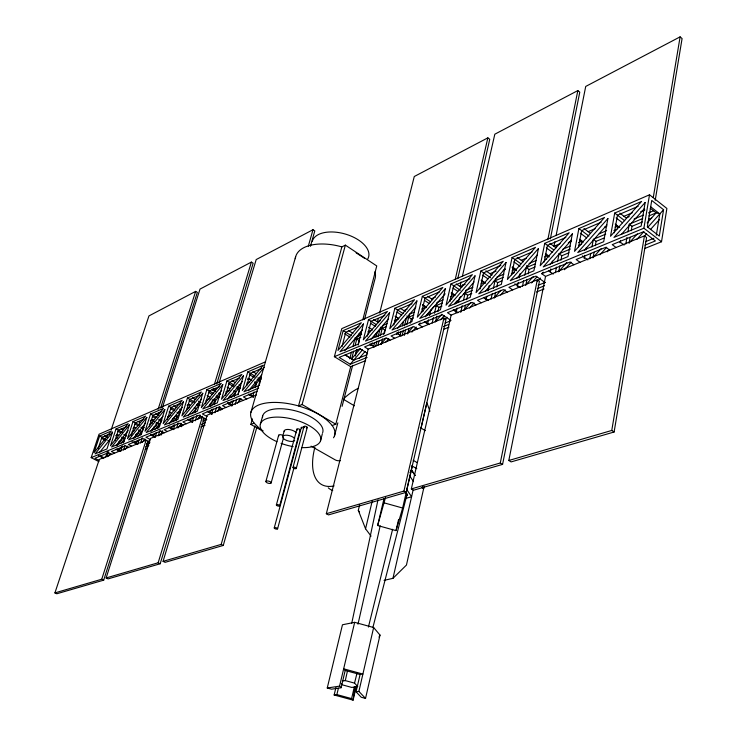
<?xml version="1.0" encoding="UTF-8"?>
<svg xmlns="http://www.w3.org/2000/svg" width="737" height="737" viewBox="0 0 737 737"><rect width="100%" height="100%" fill="white"/><g stroke="black" fill="none" stroke-linecap="round" stroke-linejoin="round"><path stroke-width="1.11" d="M354.847 687.013L353.097 700.15L334.147 694.991L335.925 687.547M663.576 209.732L659.283 236.08L647.316 226.858L651.738 200.446L663.576 209.732L647.676 227.411M644.424 248.609L661.513 241.745L666.893 208.46L649.518 194.789L341.811 328.619L334.377 356.69L350.692 366.676L365.644 360.66M656.326 235.186L659.808 213.914L650.504 206.646M655.221 200.271L682.084 38.582L680.113 36.85L585.722 86.441L556.186 235.048M508.806 460.496L611.765 430.463L644.433 235.858L646.598 237.507L614.114 432.002L511.1 461.906L508.806 460.496L545.546 276.412L644.433 235.858M653.286 197.479L680.113 36.85M334.377 356.69L643.889 228.203L649.518 194.789M629.158 242.805L630.107 237.305M631.25 230.699L632.005 226.305L642.378 221.948M625.814 244.011L626.957 237.406M627.915 231.906L629.251 224.195L642.728 218.52M620.139 242.786L620.526 240.594M614.695 213.067L610.522 236.255L641.586 201.431L614.695 213.067L624.727 220.741M614.326 232.855L617.486 215.204L638.178 206.286M593.11 257.563L594.105 252.165M595.303 245.688L596.095 241.368L604.322 237.913M589.757 258.779L590.761 253.381M591.958 246.895L593.359 239.332L605.703 234.126M584.201 258.595L584.809 255.352M585.823 249.954L586.228 247.798M578.573 246.877L581.659 230.626L601.162 222.233M578.895 228.562L574.538 251.326L604.533 217.47L578.895 228.562L588.863 235.987M558.766 271.345L559.853 265.771M560.94 260.207L561.815 255.748L568.973 252.745M555.376 272.727L556.472 267.153M557.559 261.58L559.097 253.777L570.346 249.042M554.85 241.81L553.948 246.305L560.111 243.671M550.171 272.202L550.834 268.867M551.93 263.302L552.372 261.073M556.49 245.578L556.039 247.825L549.793 243.293M550.355 238.899L579.779 92.153L577.836 90.587L494.822 134.198L462.366 276.43M411.338 488.926L500.285 462.983L537.319 279.784L539.438 281.276L502.579 464.384L413.577 490.216L411.338 488.926L451.145 315.123L537.319 279.784M544.726 243.357L540.203 265.716L569.194 232.763L544.726 243.357L553.736 249.889M547.812 239.718L577.836 90.587M544.109 262.114L547.471 245.357L565.841 237.443M525.896 284.814L527.019 279.341M528.143 273.869L529.046 269.493L535.163 266.932M522.496 286.196L523.629 280.723M524.762 275.251L526.789 265.449M517.337 286.721L518.249 282.345M519.161 277.969L520.073 273.602M351.733 623.262L377.989 499.852M512.077 257.489L507.415 279.452L535.467 247.365L512.077 257.489L521.022 263.818M511.561 274.79L514.813 259.424L532.105 251.971M494.453 297.702L495.614 292.322M496.766 286.951L497.696 282.649L501.777 280.935M491.054 299.084L492.224 293.704M493.385 288.324L495.476 278.697M486.144 299.535L486.853 296.311M488.023 290.94L489.193 285.569M479.99 289.051L483.573 272.883L500.865 265.431M480.856 271.004L476.065 292.58L503.224 261.322L480.856 271.004L490.612 277.757M464.421 309.706L465.425 305.256M466.678 299.692L467.673 295.242L471.772 293.529M342.318 681.062L345.294 680.601L347.532 670.652M358.007 624.193L380.191 525.794M460.745 312.368L462.256 305.689M463.509 300.125L465.72 290.35L472.933 287.292M424.134 486.402L406.446 565.058L392.959 578.333L384.051 580.36M360.071 674.512L356.063 691.813L361.231 697.248L365.534 698.418L379.997 635.064L373.641 627.528L354.681 622.323L342.465 624.764L327.246 687.999L331.558 689.178L341.111 687.741L345.192 670.458L343.663 668.818L362.899 674.069L360.071 674.512L345.192 670.458M392.959 578.333L413.116 490.05M461.086 282.031L460.063 286.509L465.167 284.325M456.111 312.534L457.124 308.084M458.386 302.529L459.4 298.08L460.634 296.652M462.366 286.776L462.873 284.537M457.751 278.687L489.764 139.293L487.857 137.856L414.277 176.511L379.675 313.013M356.312 686.313L353.097 700.15L351.604 698.602L336.883 694.595L334.147 694.991M450.97 283.938L446.06 305.155L472.389 274.671L450.97 283.938L460.284 290.249M326.325 513.726L403.94 491.091L443.941 318.08L446.014 319.443L406.17 492.362L328.499 514.905L326.325 513.726L368.178 349.145L443.941 318.08M365.534 698.418L358.891 691.398L373.641 627.528M383.986 498.719L377.63 525.518L396.009 530.631L398.588 519.456M450.058 301.378L453.66 285.763L469.994 278.724M455.208 279.535L487.857 137.856M396.009 530.631L402.642 508.023L412.453 465.434M421.076 428.022L426.889 402.798L429.938 411.237M435.576 321.535L436.857 316.062M437.879 311.687L438.902 307.32L441.997 306.021M351.604 698.602L354.331 686.866M432.158 323.073L433.439 317.601M434.471 313.225L436.986 302.52L443.167 299.904M336.883 694.595L338.403 688.201M341.111 687.741L339.554 686.138L354.681 622.323M377.63 525.518L385.525 497.447M427.488 324.28L428.519 319.913M429.551 315.537L430.841 310.074M371.061 536.112L365.552 528.798L372.222 501.105M422.338 296.338L417.326 317.186L442.854 287.458L422.338 296.338L430.638 301.838M421.592 312.368L425 298.107L439.381 291.916M407.653 333.953L408.952 328.573M410.251 323.202L411.301 318.9L413.383 318.025M365.552 528.798L358.311 510.336L359.656 504.827M402.107 335.611L403.434 330.167M404.493 325.809L406.354 318.181L413.89 315.003M404.235 335.492L405.543 330.112M406.852 324.731L409.413 314.202L414.581 312.018M400.025 335.556L401.075 331.254M402.393 325.883L403.443 321.581M393.779 325.045L397.519 309.945L412.029 303.69M341.314 683.567L342.622 684.931L351.779 687.428L357.758 686.543L354.543 683.125L356.984 673.231M368.408 627.049L392.609 529.258M394.875 308.232L389.772 328.73L414.553 299.71L394.875 308.232L403.102 313.575M377.943 345.303L379.011 341.065M380.338 335.777L382.945 325.413L387.1 323.654M381.158 344.529L382.558 338.946M383.673 334.478L384.797 330.019L380.356 327.191M373.475 347.136L374.599 342.677M376.008 337.095L377.141 332.636M375.649 346.454L376.994 341.093M378.081 336.809L379.97 329.31L386.418 326.583M378.274 318.568L377.427 321.894L380.559 320.558M368.509 319.637L363.332 339.812L387.404 311.456L368.509 319.637L376.662 324.842M367.33 336.164L371.126 321.314L384.788 315.427M372.977 627.187L407.192 493.836M334.432 436.028L337.832 422.835M342.088 406.354L352.691 365.248M355.86 352.995L356.717 349.66M360.457 335.178L361.609 330.729M364.483 319.591L374.829 279.498A41.208 21.742 15.5 0 0 374.967 271.76M355.354 356.082L357.058 349.485M358.191 345.091L359.324 340.706L354.93 337.951M349.725 358.818L351.448 352.175M352.885 346.639L354.608 339.997L360.808 337.389M353.622 351.18L351.632 358.882L353.686 360.181L366.962 354.792M355.05 345.69L357.509 336.192L361.701 334.414M252.386 418.892L250.81 424.392L254.108 423.112A43.428 18.793 15.2 0 1 259.148 404.806A43.428 18.793 15.2 0 1 298.522 405.93C310.959 409.827 323.764 415.152 332.184 425.525L335.805 424.217L350.692 366.676M358.495 336.505L359.352 333.198M362.77 319.959L376.745 265.937L345.367 245.135L341.857 246.895A41.208 21.742 15.5 0 0 295.307 258.678M342.014 346.547L345.782 332.23L358.91 326.574M320.457 441.03L322.364 433.752M343.184 330.6L337.942 350.443L361.342 322.742L343.184 330.6L351.273 335.657M293.013 467.479L304.012 426.576M277.582 528.834A1.723 0.645 14.9 0 0 275.269 527.618A1.723 0.645 14.9 0 0 274.91 528.669A1.723 0.645 14.9 0 0 277.582 528.834L293.87 468.17M296.283 468.391A1.695 0.691 15 0 0 294.026 467.138A1.695 0.691 15 0 0 293.63 468.271A1.695 0.691 15 0 0 296.283 468.391L307.228 427.478M276.384 504.919L296.891 429.192M279.664 505.831A1.704 0.654 15 0 0 277.388 504.605A1.704 0.654 15 0 0 277.02 505.683A1.704 0.654 15 0 0 279.664 505.831L300.097 430.095M274.256 527.913L301.313 427.561M341.857 246.895L298.522 405.93L302.106 404.539L335.805 424.217M302.106 404.539L345.367 245.135M271.124 482.938A2.718 1.078 15.3 0 0 267.476 480.948A2.718 1.078 15.3 0 0 266.923 482.726A2.718 1.078 15.3 0 0 271.124 482.938L283.515 437.806M265.891 481.473L278.66 435.263M282.649 436.59L284.215 430.859M310.434 246.305L314.8 230.911L312.995 229.723L256.2 259.562L219.064 382.982M260.354 424.171L262.694 415.88M256.31 395.023L207.161 415.18L163.07 561.354L221.183 544.394L254.956 425.903M163.07 561.354L165.088 562.34L223.265 545.454L256.927 427.009M308.306 246.222L312.995 229.723M252.773 396.349L254.025 391.992M255.288 387.634L256.54 383.286L254.919 382.033M250.847 412.554L295.629 256.808M259.59 383.894L260.539 380.624M252.155 388.565L259.009 380.31L260.852 379.537L261.368 377.722M238.88 401.591L239.829 398.367M247.779 371.899L242.344 390.49L263.284 365.193L247.779 371.899L255.085 376.165M246.775 385.387L250.285 373.364L261.663 368.463M235.158 404.484L236.734 399.113M237.996 394.811L240.677 385.691L239.009 384.732M231.602 405.976L233.178 400.615M234.449 396.322L235.711 392.029L234.173 390.785M225.577 395.262L229.419 382.346L239.396 378.053M214.909 412.775L216.494 407.478M226.95 380.918L221.478 399.233L241.893 374.451L226.95 380.918L234.182 385.082M218.299 410.97L219.562 406.741M214.403 391.642L215.397 388.353M216.715 383.959L253.141 263.201L251.391 262.096L200.013 289.088L162.518 407.294M211.473 414.222L213.057 408.934M214.329 404.705L215.6 400.477L214.145 399.224L212.136 400.071M205.43 403.747L209.29 391.015L219.608 386.575M106.146 577.955L158.16 562.782L202.297 417.179L150.505 438.414L106.146 577.955L108.099 578.877L160.178 563.768L204.186 418.22M212.542 390.582L213.205 388.39M214.531 383.995L251.391 262.096M195.36 420.781L196.945 415.567M206.839 389.624L201.348 407.662L221.266 383.387L206.839 389.624L213.067 393.153M199.045 417.943L199.994 414.82M192.035 422.172L193.628 416.967M194.909 412.803L196.18 408.63L194.31 407.598M186.304 410.887L189.86 399.39L199.819 395.096M176.843 427.294L178.197 422.918M187.428 398.026L181.919 415.806L201.358 392.001L187.428 398.026L194.522 402.006M179.92 426.419L180.934 423.139M173.342 429.607L174.697 425.24M176.051 420.882L177.414 416.516L176.097 415.272L169.685 423.139M167.299 419.519L171.076 407.478L180.408 403.461M158.243 435.862L159.947 430.482M168.672 406.151L163.153 423.664L182.131 400.32L168.672 406.151L174.78 409.523M161.302 434.987L162.656 430.684M158.206 415.64L159.247 412.37M160.629 408.003L197.35 292.414L195.646 291.382L148.948 315.915L111.361 429.275M155.185 437.041L156.548 432.739M157.902 428.437L159.266 424.134L156.244 422.494M149.482 426.087L152.928 415.3L160.942 411.845M54.916 592.898L101.743 579.236L146.11 440.219L99.265 459.427L54.916 592.898L56.813 593.764L103.696 580.157L147.944 441.196M158.133 409.201L195.646 291.382M137.626 444.236L138.989 439.989M140.693 434.692L141.716 431.513L138.722 429.901M140.583 443.094L142.287 437.787M150.541 414.001L145.014 431.265L163.55 408.362L150.541 414.001L156.953 417.492M123.494 450.095L124.857 445.903M133.01 421.592L127.464 438.616L145.594 416.138L133.01 421.592L139.357 425.009M131.223 435.622L135.368 422.863L143.77 419.242M120.628 451.191L122.333 445.968M123.355 442.826L124.719 438.644L123.595 437.41L121.614 438.239M114.926 440.671L118.381 430.178L126.506 426.677M105.64 457.143L107.436 451.707M116.041 428.934L110.495 445.728L128.22 423.664L116.041 428.934L122.333 432.278M106.948 456.866L108.652 451.707M99.606 436.046L94.069 452.61L111.398 430.942L99.606 436.046L105.842 439.326M98.122 448.649L101.927 437.262L109.795 433.872M98.924 461.648L91.176 457.649L99.034 434.222L265.366 361.876M379.021 637.109L379.997 635.064M409.929 472.749L411.439 469.847L415.106 475.466L411.439 469.847M99.55 452.49L110.67 438.616M116.105 445.59L128.183 430.574M108.431 456.24L110.596 453.55M117.091 445.48L123.595 437.41M121.246 442.965L124.719 438.644L121.752 437.078M118.003 451.072L121.476 446.769M133.121 438.57L145.705 422.992M124.94 449.552L127.768 446.051M134.152 438.156L140.527 430.27L138.482 431.127M137.451 436.783L143.144 429.745M135.525 443.287L137.653 440.662M150.799 431.2L162.96 416.212M142.075 442.532L144.977 438.966M151.5 430.924L158.013 422.891L155.903 423.784M155.074 429.303L161.458 421.444L158.437 419.795M146.958 443.462L149.049 440.883M153.241 435.733L155.341 433.153M169.003 423.683L182.389 407.239M159.708 435.392L162.555 431.891M173.121 421.776L179.653 413.77L176.88 412.241M171.214 428.335L174.079 424.825M177.939 427.994L181.449 423.701M187.917 415.797L201.634 399.039M181.385 426.705L182.794 424.982M191.952 413.798L198.474 405.838L196.604 404.788M190.128 420.283L192.246 417.704M197.599 419.362L200.473 415.861M209.824 404.484L214.145 399.224M208.129 406.87L221.68 390.38M201.173 418.026L202.611 416.267M210.552 406.621L217.949 397.621L219.663 396.902L216.835 395.299M202.878 420.247L204.324 418.496M209.372 412.361L211.537 409.735M217.12 411.449L220.667 407.137M228.488 397.667L230.617 395.087M227.705 399.288L242.326 381.573M220.741 410.15L222.169 408.427M231.436 397.206L238.115 389.118L239.884 388.371L237.038 386.732M228.894 404.641L231.74 401.186M264.242 367.302L243.956 391.789L259.544 385.285M237.443 403.111L241.082 398.726M248.655 390.619L261.69 374.903M250.248 395.272L251.713 393.512M344.796 350.748L362.401 329.946M360.393 348.573L351.632 358.882L345.174 354.902M371.052 339.306L388.62 318.67M367.579 353.392L360.126 348.748L339.149 357.408L350.25 364.216L362.484 349.845M372.01 338.661L379.97 329.31M359.214 358.339L365.073 351.466M370.204 345.45L372.397 342.871M380.789 344.216L385.893 338.255M385.902 342.079L388.823 338.67M397.639 328.297L415.926 306.924M396.552 334.358L398.745 331.797M407.46 333.281L412.711 327.182M411.854 332.138L416.239 327.053M426.465 315.169L433.844 306.592L442.449 302.962M422.329 326.942L418.671 324.566L420.173 322.824M425.35 316.809L445.12 293.842M435.134 322.023L441.878 314.22M440.588 319.812L444.347 315.473M454.886 303.294L457.143 300.687M454.996 303.976L474.075 281.939M444.752 319.83L447.009 317.223M463.997 310.277L470.75 302.511M469.598 308.075L474.121 302.879M485.186 291.456L505.085 268.618M494.122 298.006L500.902 290.267M500.644 294.938L505.186 289.761M516.748 278.374L537.494 254.698M525.601 285.182L533.164 276.596M531.543 282.971L536.868 276.946M545.546 276.412L541.769 273.731L543.187 272.119M549.756 264.675L571.405 240.142M537.31 281.451L540.35 278.006M558.526 271.769L566.891 262.326M564.487 269.742L571.193 262.188M584.34 250.331L606.919 224.896M592.889 257.83L601.116 248.609M599.927 254.827L606.68 247.254M621.346 234.43L644.166 208.912M607.187 251.833L609.444 249.318M629.011 243.109L637.321 233.859M647.141 222.924L656.206 212.836L659.808 213.914M637.044 239.221L643.88 231.63M644.378 236.282L646.653 233.749M650.449 229.548L659.541 219.442M403.848 310.581L406.944 309.254M431.375 298.798L435.475 297.039M490.004 273.694L496.121 271.069M521.271 260.308L526.375 258.116M588.154 231.667L595.385 228.571M623.981 216.328L632.328 212.753M115.773 435.622L117.846 434.738M132.955 428.298L134.963 427.442M150.237 420.919L153.36 419.593M187.097 405.203L189.169 404.318M247.494 379.435L249.53 378.569M503.279 270.332L505.324 269.466M568.356 242.574L571.433 241.266M604.727 227.06L606.8 226.185M629.232 216.614L626.1 217.949L619.771 213.094M640.711 211.712L644.884 209.934M115.663 438.653L117.773 437.76M132.08 431.698L134.097 430.841M149.27 424.42L152.393 423.093M167.815 416.562L170.827 415.281M187.235 408.335L189.317 407.45M205.955 400.403L209.981 398.689M225.66 392.047L229.833 390.288M246.775 383.111L249.825 381.812M367.993 331.751L372.194 329.973M394.378 320.577L398.533 318.808M421.813 308.95L425.949 307.2M450.371 296.845L454.499 295.104M481.169 283.8L484.255 282.492M496.738 277.204L503.961 274.146M512.224 270.645L515.32 269.337M529.083 263.505L536.352 260.428M544.652 256.909L547.757 255.592M562.875 249.189L570.189 246.084M578.554 242.547L581.686 241.22M599.255 233.776L606.643 230.644M615.091 227.07L617.201 226.167M633.977 219.064L643.272 215.121M648.44 212.938L653.599 210.745M421.168 311.935L423.25 311.06M449.662 299.922L451.726 299.056M463.333 294.155L472.187 290.424M493.256 281.543L503.178 277.361M511.34 273.915L514.408 272.626M535.532 263.717L526.347 267.586L529.046 269.493M544.707 259.848L546.743 258.991M578.527 245.587L581.594 244.297M613.93 230.663L617.007 229.364M648.947 215.895L656.206 212.836L650.292 208.221M118.961 441.537L120.942 440.708M135.691 434.526L138.759 433.236M154.024 426.834L156.143 425.94M172.421 419.113L174.439 418.266M648.597 219.34L651.711 218.032M91.176 457.649L258.659 388.123M257.084 391.301L243.403 396.948L246.831 398.91M418.671 324.566L442.403 314.773L451.007 320.457M541.769 273.731L570.116 262.022L573.911 264.776M146.405 444.356L149.583 443.066M203.163 421.306L206.176 420.081M445.249 322.999L450.436 320.89M538.102 285.293L545.316 282.363M645.474 241.69L653.866 238.281M145.723 446.843L148.846 445.581M201.33 424.383L205.365 422.752M350.25 364.216L367.1 357.408M443.527 326.528L448.704 324.437M537.301 288.646L544.615 285.689M644.976 245.145L655.386 240.935L643.401 231.759L612.226 244.638L616.049 247.494M145.226 449.257L147.363 448.4M200.768 426.935L205.033 425.212M443.619 329.319L448.962 327.173M536.545 291.972L544.026 288.968M406.087 498.313L411.587 496.738L406.455 489.11M327.246 687.999L339.554 686.138M356.063 691.813L358.891 691.398M345.294 680.601L354.543 683.125M384.235 502.892L402.642 508.023M101.743 579.236L103.696 580.157M158.16 562.782L160.178 563.768M221.183 544.394L223.265 545.454M98.859 460.321L94.907 458.276L108.486 452.665L111.683 454.333M100.343 455.862L104.285 457.907M98.445 455.604L103.392 458.165M114.557 453.154L111.361 451.486L125.391 445.692L128.616 447.387M101.503 438.377L105.419 440.431M116.833 449.054L120.822 451.136M115.967 449.284L119.956 451.376M104.691 435.862L107.63 437.41M107.795 440.358L109.758 441.38M131.591 446.171L128.358 444.466L142.849 438.478L149.97 442.274M117.92 431.32L120.886 432.895M123.853 434.471L126.81 436.046M133.867 442.016L137.893 444.144M132.034 441.693L137.073 444.365M116.814 434.462L118.795 435.503M121.163 428.768L123.143 429.818M150.551 439.685L145.926 437.207L160.915 431.016L164.204 432.794M142.352 426.622L144.351 427.7M134.88 424.033L137.865 425.645M140.859 427.257L142.858 428.326M151.103 434.544L154.798 436.525M150.505 434.839L155.129 437.317M133.738 427.23L135.728 428.298M138.178 421.435L140.177 422.513M167.382 431.486L164.093 429.708L179.598 423.305L182.914 425.12M152.393 416.506L155.415 418.155M169.307 427.018L173.96 429.551M168.755 427.294L172.486 429.321M151.214 419.758L154.236 421.407M155.747 413.862L158.768 415.511M159.975 419.141L161.993 420.237M356.137 252.855L364.354 258.18M186.212 423.766L182.887 421.942L198.944 415.309L206.793 419.675M188.128 419.233L192.836 421.822M187.631 419.491L192.348 422.089M169.095 411.946L171.868 413.466M175.563 415.502L177.414 416.516M173.582 405.847L176.981 407.727M179.616 409.182L181.238 410.085M178.474 411.559L180.325 412.582M170.413 408.676L174.107 410.712M188.718 404.475L190.579 405.516M207.106 416.552L202.353 413.908L218.981 407.036L222.362 408.943M197.323 403.572L200.123 405.138M189.142 400.624L192.873 402.706M207.622 411.172L212.376 413.825M207.18 411.403L211.943 414.065M192.375 397.74L195.802 399.666M198.465 401.158L200.925 402.531M225.9 407.497L222.51 405.58L239.746 398.459L243.164 400.412M250.81 424.392L262.538 430.998M208.534 392.287L212.302 394.424M216.061 396.552L217.949 397.621M227.429 403.028L232.238 405.755M207.125 395.686L209.953 397.289M213.712 399.417L215.6 400.477M211.98 389.44L215.748 391.587M218.567 393.19L220.455 394.258M311.078 446.161L334.847 459.676A28.135 13.948 -59.8 0 0 340.485 460.653M227.816 402.826L232.606 405.543M227.153 387.128L229.999 388.758M233.804 390.942L235.711 392.029M403.94 491.091L406.17 492.362M248.738 394.166L253.583 396.957M248.424 394.35L253.279 397.142M228.608 383.655L233.362 386.391M236.218 388.031L238.115 389.118M231.971 380.67L235.462 382.678M421.85 487.526L423.664 488.576L422.439 486.706L423.646 488.567M249.17 378.689L251.087 379.804M247.908 378.256L251.741 380.495M254.624 382.162L256.54 383.286M257.968 377.851L260.852 379.537M249.41 374.709L254.21 377.51M257.093 379.187L259.009 380.31M252.837 371.669L256.365 373.733M411.826 465.793L416.783 468.695M413.208 460.312L417.087 462.587M343.571 399.38L354.34 405.792M420.366 427.672L425.267 430.638M500.285 462.983L502.579 464.384M345.367 355.05L353.686 360.181M344.557 333.723L350.038 337.15M368.178 349.145L364.585 346.906L386.418 337.887L390.039 340.181M369.992 343.921L374.654 346.841M348.371 330.462L352.94 333.327M370.628 344.391L374.359 346.722M368.555 327.32L372.526 329.706M394.691 338.274L391.071 335.971L413.825 326.574L417.474 328.932M370.748 323.442L375.354 326.371M396.598 332.912L401.306 335.925M397.132 333.437L400.891 335.842M373.733 319.536L378.754 322.742M395.069 316.173L398.791 318.577M395.612 316.763L398.404 318.559M397.059 312.147L401.711 315.169M400.127 308.158L405.193 311.456M406.824 315.989L411.301 318.9M424.319 321.452L429.072 324.547M424.752 322.032L428.547 324.501M422.402 304.51L426.152 306.988M422.835 305.164L426.585 307.633M611.765 430.463L614.114 432.002M451.145 315.123L447.46 312.681L472.233 302.446L475.945 304.952M436.267 305.569L438.902 307.32M424.466 300.392L429.155 303.487M427.617 296.302L432.72 299.692M453.246 309.485L458.027 312.672M453.55 310.139L457.373 312.681M263.127 430.887L259.691 428.602L254.108 423.112M451.21 293.068L454.987 295.611M451.836 292.985L454.674 294.901M481.233 302.787L477.512 300.272L503.399 289.577L507.139 292.156M465.019 293.446L467.673 295.242M453.034 288.121L457.76 291.318M456.277 283.938L461.426 287.439M484.172 297.508L488.631 300.539M484.135 298.08L487.691 300.493M481.243 280.76L484.762 283.174M481.27 280.124L485.674 283.146M495.015 280.797L497.696 282.649M482.698 275.223L487.977 278.872M485.904 270.857L492.058 275.122M512.666 289.899L508.917 287.301L535.992 276.117L545.03 282.511M514.831 283.846L520.221 287.596M512.316 266.886L515.863 269.383M512.151 267.595L516.582 270.709M513.836 261.856L520.046 266.241M517.144 257.379L523.344 261.782M548.743 270.838L553.266 274.072M545.666 253.694L549.24 256.273M545.343 254.486L548.918 257.056M546.384 247.89L552.639 252.413M559.097 253.777L561.815 255.748M579.973 262.298L576.168 259.525L605.878 247.254L609.702 250.101M582.396 255.896L587.859 259.903M579.632 239.239L583.234 241.902M580.047 240.778L582.746 242.768M580.452 233.26L586.744 237.931M593.359 239.332L596.095 241.368M583.971 228.544L590.263 233.233M619.531 241.607L624.119 245.053M615.211 224.094L619.743 227.54M615.45 225.752L618.159 227.807M616.132 217.94L622.47 222.777M629.251 224.195L632.005 226.305M643.889 228.203L661.513 241.745M358.311 510.336L359.555 512.003M405.626 492.767L407.552 495.614M409.496 475.549L413.503 481.629M332.184 425.525A43.428 18.793 15.2 0 1 333.502 437.787M312.313 241.239A29.222 15.753 15.6 0 1 346.943 234.55A29.222 15.753 15.6 0 1 367.579 259.24M304.317 427.193A1.677 0.728 15 0 1 304.538 426.235A1.677 0.728 15 0 1 306.73 426.723A1.677 0.728 15 0 1 306.896 427.764M306.592 427.828A1.677 0.728 15 0 1 306.224 427.847M301.921 428.381A1.667 0.719 15 0 1 301.645 427.285A1.667 0.719 15 0 1 303.93 427.644M262.492 417.649A31.138 13.469 15.2 0 1 294.846 410.693A31.138 13.469 15.2 0 1 322.631 432.711M297.508 430.003A1.667 0.719 15.1 0 1 297.315 428.879A1.667 0.719 15.1 0 1 299.701 429.404A1.667 0.719 15.1 0 1 299.471 430.445M276.928 441.684A31.221 13.349 15.2 0 1 267.384 418.386A31.221 13.349 15.2 0 1 315.095 429.745A31.221 13.349 15.2 0 1 301.774 447.599M293.142 446.64A31.221 13.349 15.2 0 1 281.037 443.352M278.844 435.899A2.681 1.133 15.4 0 1 279.931 434.683A2.681 1.133 15.4 0 1 283.303 435.724M284.224 431.606A6.458 2.764 15.2 0 1 288.83 429.496A6.458 2.764 15.2 0 1 296.246 432.803M294.662 440.689A6.467 2.745 15.2 0 1 285.026 439.703A6.467 2.745 15.2 0 1 285.072 435.235A6.467 2.745 15.2 0 1 294.689 438.533M332.728 490.556A56.076 28.135 -59.8 0 1 328.26 487.811M334.082 485.876A56.288 27.905 -59.8 0 1 314.911 447.23M344.124 398.302A56.288 27.905 -59.8 0 1 358.486 388.206M645.161 202.472L641.162 226.066L613.967 237.406L645.161 202.472M607.896 218.539L603.686 241.699L577.771 252.515L607.896 218.539M572.363 233.859L567.969 256.596L543.243 266.914L572.363 233.859M538.443 248.489L533.892 270.82L510.271 280.668L538.443 248.489M506.033 262.464L501.335 284.399L478.764 293.823L506.033 262.464M475.033 275.831L470.215 297.389L448.603 306.399L475.033 275.831M445.36 288.637L440.422 309.816L419.722 318.448L445.36 288.637M416.921 300.899L411.882 321.728L392.038 330.001L416.921 300.899M389.633 312.663L384.511 333.142L365.478 341.084L389.633 312.663M363.452 323.958L358.256 344.096L339.969 351.733L363.452 323.958M243.486 375.686L238.033 394.258L223.007 400.523L243.486 375.686M222.777 384.622L217.295 402.909L202.804 408.961L222.777 384.622M202.786 393.236L197.286 411.255L183.292 417.096L202.786 393.236M183.485 401.564L177.967 419.316L164.452 424.954L183.485 401.564M164.839 409.606L159.312 427.101L146.248 432.555L164.839 409.606M146.82 417.372L141.274 434.627L128.643 439.897L146.82 417.372M129.38 424.899L123.834 441.905L111.609 447.009L129.38 424.899M112.503 432.177L106.957 448.944L95.119 453.881L112.503 432.177"/></g></svg>
